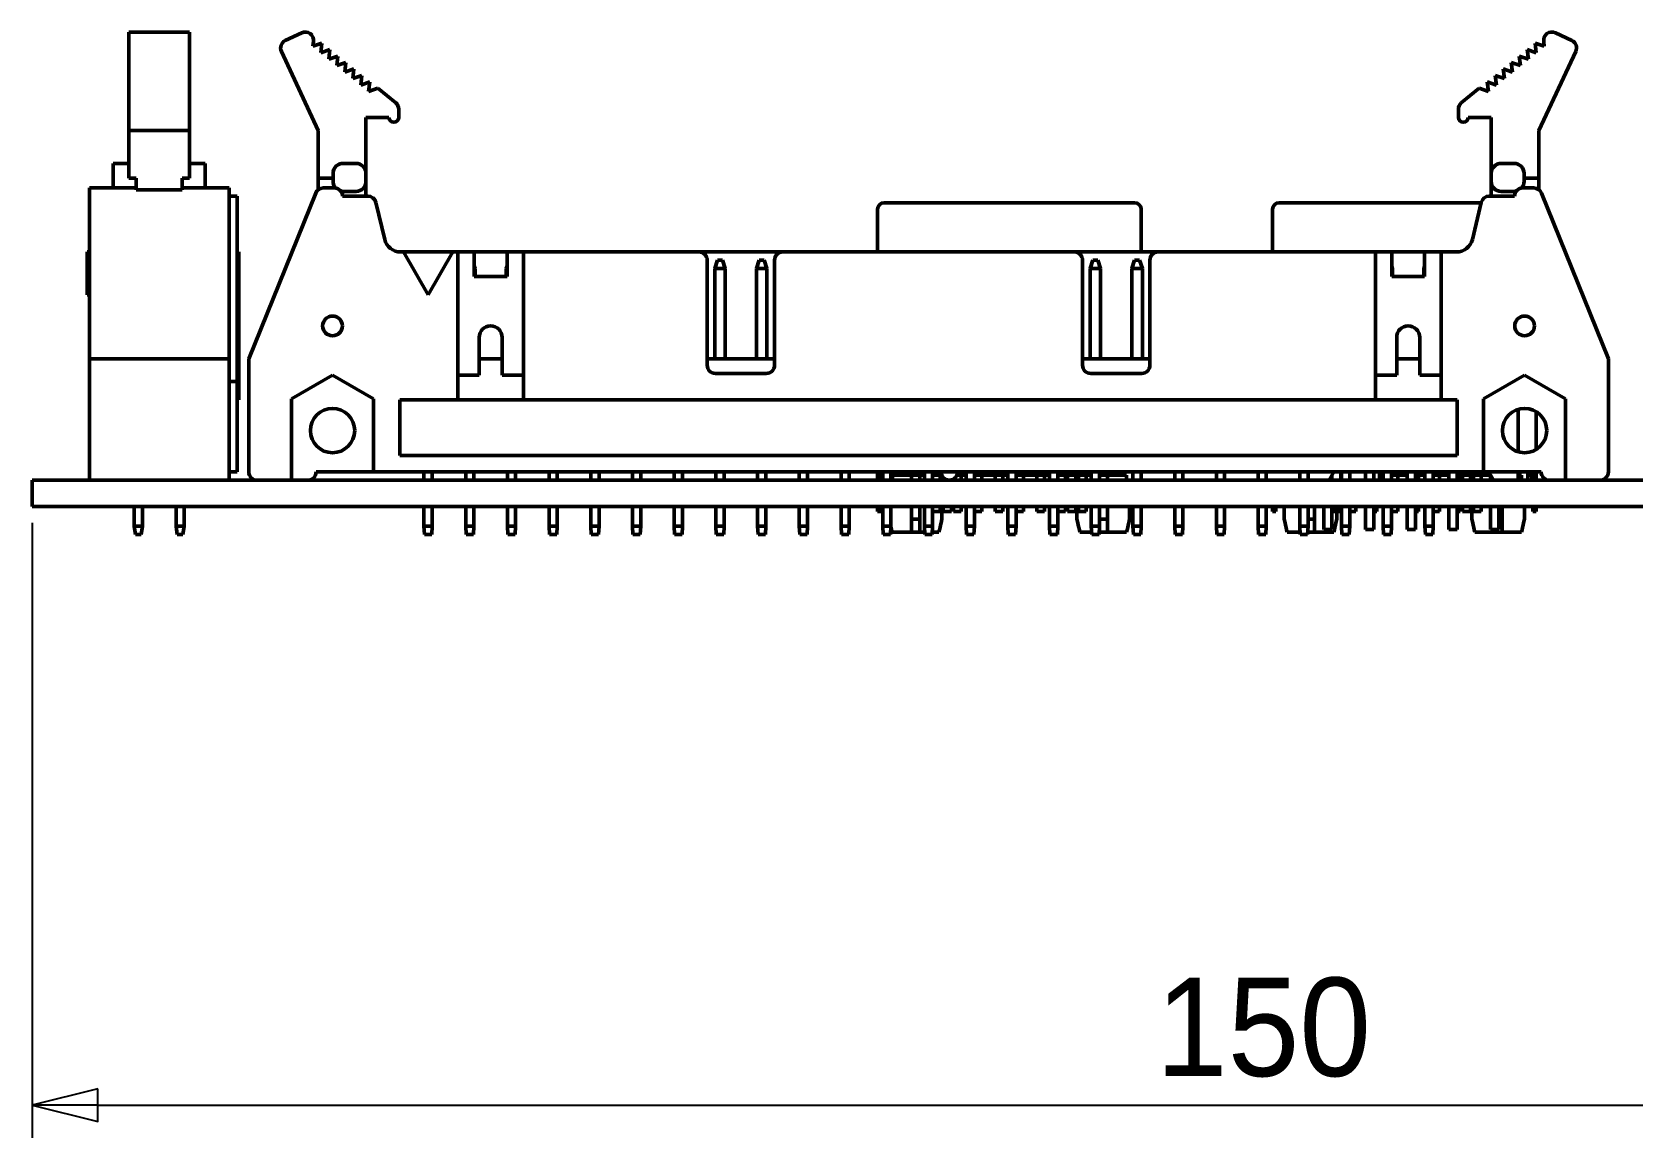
# Model space of a CAD drawing. Header units: millimetres. Extents: x 845 to 2568, y -211 to 570.
# Drawn here: x 1327.4 to 1424.9, y 131.1 to 198.4 of the extents above; entities that cross this region are included whole.
import ezdxf

# ---------------------------------------------------------------- set-up
doc = ezdxf.new("R2010")
doc.units = ezdxf.units.MM
doc.header["$LTSCALE"] = 2
doc.layers.get('0').update_dxf_attribs({"lineweight": 25})
doc.layers.add('외형선(ISO)', color=7, linetype='Continuous', lineweight=50)
doc.layers.add('치수(ISO)', color=7, linetype='Continuous', lineweight=25)
doc.styles.add('레이블 문자 (JIS)', font='')
doc.styles.get('레이블 문자 (JIS)').set_extended_font_data('Gulim')
doc.dimstyles.new('복사 대상기본값 (JIS)', dxfattribs={"dimscale": 2, "dimtxt": 3, "dimasz": 2, "dimexe": 1, "dimexo": 0.5, "dimgap": 0.8, "dimtad": 1, "dimdsep": 46, "dimtxsty": '레이블 문자 (JIS)', "dimblk": 'Filled-1', "dimcen": 0.09, "dimdle": 10, "dimclrd": 256, "dimclre": 256, "dimclrt": 256, "dimazin": 2, "dimtfac": 0.666667, "dimtmove": 0, "dimatfit": 3, "dimldrblk": 'OPEN', "dimfxl": 1, "dimtolj": 1, "dimtzin": 0, "dimlwd": -1, "dimlwe": -1, "dimarcsym": 0})

# ---------------------------------------------------------------- blocks, each defined once
blk = doc.blocks.new('Filled-1')
at = {"color": 0}
for p, q in [((0, 0), (-1, 0.25)), ((-1, 0.25), (-1, -0.25)), ((-1, 0), (0, 0)), ((-1, -0.25), (0, 0))]:
    blk.add_line(p, q, dxfattribs=at)
at = {"color": 0, "flags": 128}
blk.add_lwpolyline([(-1, -0.25), (0, 0), (-1, 0.25), (-1, -0.25)], dxfattribs=at)
at = {"color": 0}
blk.add_solid([(-1, -0.25), (0, 0), (-1, 0.25), (-1, -0.25)], dxfattribs=at)
blk = doc.blocks.new('*D21')
at = {"layer": 'Defpoints', "color": 0}
for p in [(1327.354, 169.544), (1477.354, 169.544), (1477.354, 133.075)]:
    blk.add_point(p, dxfattribs=at)
at = {"layer": '치수(ISO)'}
for p, q in [((1327.354, 168.544), (1327.354, 131.075)), ((1477.354, 168.544), (1477.354, 131.075)), ((1331.354, 133.075), (1473.354, 133.075))]:
    blk.add_line(p, q, dxfattribs=at)
at = {"layer": '치수(ISO)', "linetype": 'ByBlock', "xscale": 4, "yscale": 4, "zscale": 4}
for p, rotation in [((1327.354, 133.075), 180), ((1477.354, 133.075), 360)]:
    blk.add_blockref('Filled-1', p, dxfattribs=dict(at, rotation=rotation))
at = {"layer": '치수(ISO)', "insert": (1402.354, 140.843), "char_height": 6, "attachment_point": 2, "style": '레이블 문자 (JIS)'}
blk.add_mtext('\\A1;150', dxfattribs=at)
blk = doc.blocks.new('_Open')
at = {"color": 0, "linetype": 'ByBlock', "lineweight": -2}
for p, q in [((-1, 0.167), (0, 0)), ((-1, -0.167), (0, 0)), ((0, 0), (-1, 0))]:
    blk.add_line(p, q, dxfattribs=at)

msp = doc.modelspace()

# ---------------------------------------------------------------- linework, layer by layer
at = {"layer": '외형선(ISO)'}
for p, q in [((1333.254, 198.4444), (1333.254, 198.3961)), ((1336.954, 198.4444), (1333.254, 198.4444)), ((1333.254, 197.929), (1333.254, 198.3961)), ((1333.254, 197.929), (1333.254, 197.2591)), ((1336.954, 198.4444), (1336.954, 198.3961)), ((1336.954, 198.3961), (1336.954, 197.929)), ((1336.954, 197.929), (1336.954, 197.2591)), ((1342.7794, 197.929), (1343.7811, 198.3961)), ((1421.1287, 197.929), (1420.1269, 198.3961)), ((1333.254, 197.2591), (1333.254, 192.4444)), ((1336.954, 192.4444), (1336.954, 197.2591)), ((1342.5441, 197.2591), (1344.7891, 192.4444)), ((1344.491, 197.8755), (1344.4542, 197.5737)), ((1344.4542, 197.5737), (1345.0116, 197.7658)), ((1345.0116, 197.7658), (1344.9402, 197.1807)), ((1344.9402, 197.1807), (1345.4976, 197.3729)), ((1345.4976, 197.3729), (1345.4262, 196.7877)), ((1345.4262, 196.7877), (1345.9836, 196.9799)), ((1345.9836, 196.9799), (1345.9121, 196.3946)), ((1418.4818, 196.7877), (1417.9244, 196.9799)), ((1417.9244, 196.9799), (1417.9959, 196.3946)), ((1418.9678, 197.1807), (1418.4104, 197.3729)), ((1418.4104, 197.3729), (1418.4818, 196.7877)), ((1419.4538, 197.5737), (1418.8964, 197.7658)), ((1418.8964, 197.7658), (1418.9678, 197.1807)), ((1421.3639, 197.2591), (1419.1189, 192.4444)), ((1419.417, 197.8755), (1419.4538, 197.5737)), ((1345.9121, 196.3946), (1346.4695, 196.5869)), ((1346.4695, 196.5869), (1346.3981, 196.0016)), ((1346.3981, 196.0016), (1346.9555, 196.1939)), ((1346.9555, 196.1939), (1346.8841, 195.6086)), ((1417.5099, 196.0016), (1416.9525, 196.1939)), ((1416.9525, 196.1939), (1417.0239, 195.6086)), ((1417.9959, 196.3946), (1417.4385, 196.5869)), ((1417.4385, 196.5869), (1417.5099, 196.0016)), ((1346.8841, 195.6086), (1347.4415, 195.8008)), ((1347.4415, 195.8008), (1347.37, 195.2156)), ((1347.37, 195.2156), (1347.9274, 195.4079)), ((1347.9274, 195.4079), (1347.856, 194.8226)), ((1347.856, 194.8226), (1348.4134, 195.0148)), ((1348.4134, 195.0148), (1349.5077, 194.1298)), ((1415.4946, 195.0148), (1414.4003, 194.1298)), ((1416.052, 194.8226), (1415.4946, 195.0148)), ((1415.9806, 195.4079), (1416.052, 194.8226)), ((1416.538, 195.2156), (1415.9806, 195.4079)), ((1416.4665, 195.8008), (1416.538, 195.2156)), ((1417.0239, 195.6086), (1416.4665, 195.8008)), ((1349.0891, 193.2444), (1347.6891, 193.2444)), ((1347.6891, 193.2444), (1347.6891, 189.8381)), ((1349.6891, 193.7444), (1349.6891, 193.2444)), ((1414.2189, 193.7444), (1414.2189, 193.2444)), ((1414.8189, 193.2444), (1416.2189, 193.2444)), ((1416.2189, 193.2444), (1416.2189, 189.8381)), ((1333.254, 189.538), (1333.254, 192.4444)), ((1336.954, 192.4444), (1333.254, 192.4444)), ((1336.954, 189.538), (1336.954, 192.4444)), ((1344.7891, 189.538), (1344.7891, 192.4444)), ((1419.1189, 189.538), (1419.1189, 192.4444)), ((1332.304, 190.4381), (1332.304, 190.438)), ((1333.254, 190.4381), (1332.304, 190.4381)), ((1332.304, 190.438), (1332.304, 189.8382)), ((1333.254, 190.438), (1332.304, 190.438)), ((1333.254, 190.438), (1332.304, 190.438)), ((1337.904, 190.4381), (1336.954, 190.4381)), ((1337.904, 190.438), (1336.954, 190.438)), ((1337.904, 190.438), (1336.954, 190.438)), ((1337.904, 190.438), (1337.904, 190.4381)), ((1337.904, 190.438), (1337.904, 189.8382)), ((1347.0891, 190.4381), (1346.2891, 190.438)), ((1416.8189, 190.4381), (1417.6189, 190.438)), ((1332.304, 189.8382), (1332.304, 189.3381)), ((1332.304, 189.3381), (1332.304, 188.9444)), ((1333.254, 189.538), (1333.704, 189.538)), ((1333.704, 189.538), (1333.704, 188.8335)), ((1336.954, 189.538), (1336.504, 189.538)), ((1336.504, 189.538), (1336.504, 188.8335)), ((1337.904, 189.3381), (1337.904, 189.8382)), ((1337.904, 189.3381), (1337.904, 188.9444)), ((1344.7891, 189.538), (1344.7891, 188.8414)), ((1345.6891, 189.538), (1344.7891, 189.538)), ((1345.6891, 189.8382), (1345.6891, 189.3381)), ((1347.6891, 189.8381), (1347.6891, 189.3381)), ((1347.6891, 188.4444), (1347.6891, 189.3381)), ((1416.2189, 189.8381), (1416.2189, 189.3381)), ((1416.2189, 188.4444), (1416.2189, 189.3381)), ((1418.2189, 189.8382), (1418.2189, 189.3381)), ((1418.2189, 189.538), (1419.1189, 189.538)), ((1419.1189, 189.538), (1419.1189, 188.8414)), ((1330.854, 188.6318), (1330.854, 188.9444)), ((1330.854, 188.9444), (1333.704, 188.9444)), ((1330.854, 188.6318), (1330.854, 178.5444)), ((1333.704, 188.8335), (1336.504, 188.8335)), ((1336.504, 188.9444), (1339.354, 188.9444)), ((1339.354, 188.6318), (1339.354, 188.9444)), ((1339.354, 178.5444), (1339.354, 188.6318)), ((1339.854, 188.4444), (1339.354, 188.4444)), ((1339.854, 177.1644), (1339.854, 188.4444)), ((1344.6297, 188.6318), (1340.554, 178.5444)), ((1345.764, 188.9444), (1345.0931, 188.9444)), ((1347.804, 188.4444), (1346.264, 188.4444)), ((1347.0891, 188.7381), (1346.2891, 188.7381)), ((1417.644, 188.4444), (1416.104, 188.4444)), ((1416.8189, 188.7381), (1417.6189, 188.7381)), ((1418.144, 188.9444), (1418.815, 188.9444)), ((1419.2784, 188.6318), (1423.354, 178.5444)), ((1348.2902, 188.0614), (1348.8318, 185.8105)), ((1378.854, 187.6444), (1378.854, 185.0444)), ((1379.254, 188.0444), (1394.504, 188.0444)), ((1394.904, 187.6444), (1394.904, 185.0444)), ((1402.904, 187.6444), (1402.904, 185.0444)), ((1403.304, 188.0444), (1415.6138, 188.0444)), ((1415.6179, 188.0614), (1415.0763, 185.8105)), ((1330.704, 185.0444), (1330.704, 182.4444)), ((1330.704, 185.0444), (1330.854, 185.0444)), ((1339.854, 185.0444), (1339.954, 185.0444)), ((1339.954, 185.0444), (1339.954, 176.0444)), ((1349.804, 185.0444), (1349.974, 185.0444)), ((1349.974, 185.0444), (1352.974, 185.0444)), ((1349.974, 185.0444), (1351.474, 182.4444)), ((1352.974, 185.0444), (1351.474, 182.4444)), ((1352.974, 185.0444), (1353.284, 185.0444)), ((1354.284, 185.0444), (1353.284, 185.0444)), ((1353.284, 176.0444), (1353.284, 185.0444)), ((1354.284, 185.0444), (1354.284, 183.5444)), ((1354.284, 185.0444), (1356.284, 185.0444)), ((1357.284, 185.0444), (1356.284, 185.0444)), ((1356.284, 183.5444), (1356.284, 185.0444)), ((1357.284, 185.0444), (1357.284, 176.0444)), ((1357.284, 185.0444), (1367.974, 185.0444)), ((1367.974, 185.0444), (1373.074, 185.0444)), ((1368.474, 184.5444), (1368.474, 178.1444)), ((1369.104, 184.5444), (1368.934, 184.0444)), ((1369.404, 184.5444), (1369.104, 184.5444)), ((1369.404, 184.5444), (1369.574, 184.0444)), ((1371.644, 184.5444), (1371.474, 184.0444)), ((1371.944, 184.5444), (1371.644, 184.5444)), ((1371.944, 184.5444), (1372.114, 184.0444)), ((1372.574, 178.1444), (1372.574, 184.5444)), ((1373.074, 185.0444), (1390.834, 185.0444)), ((1390.834, 185.0444), (1395.934, 185.0444)), ((1391.334, 178.1444), (1391.334, 184.5444)), ((1391.964, 184.5444), (1391.794, 184.0444)), ((1392.264, 184.5444), (1391.964, 184.5444)), ((1392.264, 184.5444), (1392.434, 184.0444)), ((1394.504, 184.5444), (1394.334, 184.0444)), ((1394.804, 184.5444), (1394.504, 184.5444)), ((1394.804, 184.5444), (1394.974, 184.0444)), ((1395.434, 184.5444), (1395.434, 178.1444)), ((1395.934, 185.0444), (1409.164, 185.0444)), ((1409.164, 185.0444), (1409.164, 176.0444)), ((1409.164, 185.0444), (1410.164, 185.0444)), ((1410.164, 183.5444), (1410.164, 185.0444)), ((1410.164, 185.0444), (1412.164, 185.0444)), ((1412.164, 185.0444), (1412.164, 183.5444)), ((1412.164, 185.0444), (1413.164, 185.0444)), ((1413.164, 176.0444), (1413.164, 185.0444)), ((1413.164, 185.0444), (1414.104, 185.0444)), ((1354.284, 184.1915), (1354.334, 184.0444)), ((1354.334, 184.0444), (1354.284, 184.0444)), ((1354.284, 183.5444), (1356.284, 183.5444)), ((1354.334, 184.0444), (1354.334, 183.5444)), ((1356.284, 184.1915), (1356.234, 184.0444)), ((1356.284, 184.0444), (1356.234, 184.0444)), ((1356.234, 183.5444), (1356.234, 184.0444)), ((1369.574, 184.0444), (1368.934, 184.0444)), ((1368.934, 178.5444), (1368.934, 184.0444)), ((1369.574, 184.0444), (1369.574, 178.5444)), ((1372.114, 184.0444), (1371.474, 184.0444)), ((1371.474, 178.5444), (1371.474, 184.0444)), ((1372.114, 184.0444), (1372.114, 178.5444)), ((1392.434, 184.0444), (1391.794, 184.0444)), ((1391.794, 178.5444), (1391.794, 184.0444)), ((1392.434, 184.0444), (1392.434, 178.5444)), ((1394.974, 184.0444), (1394.334, 184.0444)), ((1394.334, 178.5444), (1394.334, 184.0444)), ((1394.974, 184.0444), (1394.974, 178.5444)), ((1410.164, 184.1915), (1410.214, 184.0444)), ((1410.214, 184.0444), (1410.164, 184.0444)), ((1412.164, 183.5444), (1410.164, 183.5444)), ((1410.214, 184.0444), (1410.214, 183.5444)), ((1412.164, 184.1915), (1412.114, 184.0444)), ((1412.164, 184.0444), (1412.114, 184.0444)), ((1412.114, 183.5444), (1412.114, 184.0444)), ((1330.704, 182.4444), (1330.854, 182.4444)), ((1354.584, 179.8444), (1354.584, 177.5444)), ((1355.984, 177.5444), (1355.984, 179.8444)), ((1410.464, 177.5444), (1410.464, 179.8444)), ((1411.864, 179.8444), (1411.864, 177.5444)), ((1330.854, 178.5444), (1330.854, 171.6444)), ((1330.854, 178.5444), (1339.354, 178.5444)), ((1339.354, 171.6444), (1339.354, 178.5444)), ((1340.554, 178.5444), (1340.554, 171.6444)), ((1355.984, 178.5444), (1354.584, 178.5444)), ((1368.474, 178.5444), (1372.574, 178.5444)), ((1391.334, 178.5444), (1395.434, 178.5444)), ((1411.864, 178.5444), (1410.464, 178.5444)), ((1423.354, 178.5444), (1423.354, 171.6444)), ((1343.154, 176.101), (1345.654, 177.5444)), ((1345.654, 177.5444), (1348.154, 176.101)), ((1354.584, 177.5444), (1353.284, 177.5444)), ((1357.284, 177.5444), (1355.984, 177.5444)), ((1368.974, 177.6444), (1372.074, 177.6444)), ((1394.934, 177.6444), (1391.834, 177.6444)), ((1409.164, 177.5444), (1410.464, 177.5444)), ((1411.864, 177.5444), (1413.164, 177.5444)), ((1418.254, 177.5444), (1415.754, 176.101)), ((1420.754, 176.101), (1418.254, 177.5444)), ((1339.354, 177.1644), (1339.854, 177.1644)), ((1339.854, 177.1644), (1339.854, 171.6444)), ((1339.854, 176.0444), (1339.954, 176.0444)), ((1343.154, 171.1444), (1343.154, 176.101)), ((1348.154, 176.101), (1348.154, 171.6444)), ((1349.754, 172.6444), (1349.754, 176.0444)), ((1353.284, 176.0444), (1349.754, 176.0444)), ((1357.284, 176.0444), (1353.284, 176.0444)), ((1357.284, 176.0444), (1409.164, 176.0444)), ((1413.164, 176.0444), (1409.164, 176.0444)), ((1413.164, 176.0444), (1414.154, 176.0444)), ((1414.154, 172.6444), (1414.154, 176.0444)), ((1415.754, 176.101), (1415.754, 171.6444)), ((1420.754, 171.1444), (1420.754, 176.101)), ((1417.854, 172.8751), (1417.854, 175.4538)), ((1418.954, 175.3188), (1418.954, 173.0101)), ((1418.954, 175.1475), (1418.954, 175.1429)), ((1418.954, 174.1406), (1418.954, 174.1434)), ((1414.154, 172.6444), (1349.754, 172.6444)), ((1330.854, 171.1444), (1330.854, 171.6444)), ((1339.354, 171.1444), (1339.354, 171.6444)), ((1339.854, 171.6444), (1339.354, 171.6444)), ((1344.654, 171.6444), (1348.154, 171.6444)), ((1415.754, 171.6444), (1348.154, 171.6444)), ((1351.224, 171.6444), (1351.224, 171.1444)), ((1351.724, 171.6444), (1351.724, 171.1444)), ((1353.764, 171.6444), (1353.764, 171.1444)), ((1354.264, 171.6444), (1354.264, 171.1444)), ((1356.304, 171.6444), (1356.304, 171.1444)), ((1356.804, 171.6444), (1356.804, 171.1444)), ((1358.844, 171.6444), (1358.844, 171.1444)), ((1359.344, 171.6444), (1359.344, 171.1444)), ((1361.384, 171.6444), (1361.384, 171.1444)), ((1361.884, 171.6444), (1361.884, 171.1444)), ((1363.924, 171.6444), (1363.924, 171.1444)), ((1364.424, 171.6444), (1364.424, 171.1444)), ((1366.464, 171.6444), (1366.464, 171.1444)), ((1366.964, 171.6444), (1366.964, 171.1444)), ((1369.004, 171.6444), (1369.004, 171.1444)), ((1369.504, 171.6444), (1369.504, 171.1444)), ((1371.544, 171.6444), (1371.544, 171.1444)), ((1372.044, 171.6444), (1372.044, 171.1444)), ((1374.084, 171.6444), (1374.084, 171.1444)), ((1374.584, 171.6444), (1374.584, 171.1444)), ((1376.624, 171.6444), (1376.624, 171.1444)), ((1377.124, 171.6444), (1377.124, 171.1444)), ((1378.854, 171.1444), (1378.854, 171.6444)), ((1379.054, 171.6444), (1379.054, 171.1444)), ((1379.104, 171.6444), (1379.104, 171.4444)), ((1379.164, 171.6444), (1379.164, 171.1444)), ((1379.664, 171.6444), (1379.664, 171.1444)), ((1381.704, 171.6444), (1381.704, 171.1444)), ((1382.204, 171.6444), (1382.204, 171.1444)), ((1384.244, 171.6444), (1384.244, 171.1444)), ((1384.744, 171.6444), (1384.744, 171.1444)), ((1386.784, 171.6444), (1386.784, 171.1444)), ((1387.284, 171.6444), (1387.284, 171.1444)), ((1389.324, 171.6444), (1389.324, 171.1444)), ((1389.824, 171.6444), (1389.824, 171.1444)), ((1391.864, 171.6444), (1391.864, 171.1444)), ((1392.364, 171.6444), (1392.364, 171.1444)), ((1394.404, 171.6444), (1394.404, 171.1444)), ((1394.904, 171.6444), (1394.904, 171.1444)), ((1396.944, 171.6444), (1396.944, 171.1444)), ((1397.444, 171.6444), (1397.444, 171.1444)), ((1399.484, 171.6444), (1399.484, 171.1444)), ((1399.984, 171.6444), (1399.984, 171.1444)), ((1402.024, 171.6444), (1402.024, 171.1444)), ((1402.524, 171.6444), (1402.524, 171.1444)), ((1404.564, 171.6444), (1404.564, 171.1444)), ((1405.064, 171.6444), (1405.064, 171.1444)), ((1406.354, 171.1444), (1406.6427, 171.6444)), ((1407.0558, 171.1444), (1407.0558, 171.6444)), ((1407.104, 171.6444), (1407.104, 171.1444)), ((1407.604, 171.6444), (1407.604, 171.1444)), ((1408.564, 171.1444), (1408.564, 171.6444)), ((1409.064, 171.6444), (1409.064, 171.1444)), ((1409.4091, 171.1444), (1409.4091, 171.6444)), ((1409.6134, 171.1444), (1409.6134, 171.6444)), ((1409.644, 171.6444), (1409.644, 171.1444)), ((1410.144, 171.6444), (1410.144, 171.1444)), ((1411.104, 171.1444), (1411.104, 171.6444)), ((1411.604, 171.6444), (1411.604, 171.1444)), ((1412.184, 171.6444), (1412.184, 171.1444)), ((1412.684, 171.6444), (1412.684, 171.1444)), ((1413.644, 171.1444), (1413.644, 171.6444)), ((1414.144, 171.6444), (1414.144, 171.1444)), ((1419.254, 171.6444), (1415.754, 171.6444)), ((1416.0654, 171.6444), (1416.354, 171.1444)), ((1417.854, 171.1444), (1417.854, 171.6444)), ((1418.454, 171.6444), (1418.454, 171.1444)), ((1418.704, 171.6444), (1418.704, 171.4444)), ((1418.754, 171.1444), (1418.754, 171.6444)), ((1418.954, 171.6444), (1418.954, 171.1444)), ((1327.354, 171.1444), (1477.354, 171.1444)), ((1327.354, 169.5444), (1327.354, 171.1444)), ((1379.104, 171.4444), (1379.104, 171.1444)), ((1379.104, 171.4444), (1379.164, 171.4444)), ((1379.749, 171.4444), (1381.704, 171.4444)), ((1379.749, 171.4444), (1379.749, 171.1444)), ((1380.914, 171.4444), (1380.914, 171.1444)), ((1381.414, 171.4444), (1381.414, 171.1444)), ((1382.204, 171.4444), (1382.7657, 171.4444)), ((1382.664, 171.4444), (1382.664, 171.1444)), ((1382.764, 171.4444), (1382.764, 171.1444)), ((1382.844, 171.3194), (1382.844, 171.1444)), ((1383.344, 171.159), (1383.344, 171.1444)), ((1383.474, 171.2113), (1383.474, 171.1444)), ((1383.6823, 171.4444), (1384.244, 171.4444)), ((1383.934, 171.4444), (1383.934, 171.1444)), ((1384.744, 171.4444), (1386.784, 171.4444)), ((1385.204, 171.4444), (1385.204, 171.1444)), ((1386.014, 171.4444), (1386.014, 171.1444)), ((1386.474, 171.4444), (1386.474, 171.1444)), ((1387.284, 171.4444), (1389.324, 171.4444)), ((1387.744, 171.4444), (1387.744, 171.1444)), ((1388.554, 171.4444), (1388.554, 171.1444)), ((1389.014, 171.4444), (1389.014, 171.1444)), ((1389.824, 171.4444), (1391.864, 171.4444)), ((1390.284, 171.4444), (1390.284, 171.1444)), ((1390.414, 171.4444), (1390.414, 171.1444)), ((1390.914, 171.4444), (1390.914, 171.1444)), ((1390.994, 171.4444), (1390.994, 171.1444)), ((1391.094, 171.4444), (1391.094, 171.1444)), ((1391.554, 171.4444), (1391.554, 171.1444)), ((1392.364, 171.4444), (1394.009, 171.4444)), ((1392.844, 171.4444), (1392.844, 171.1444)), ((1394.009, 171.4444), (1394.009, 171.1444)), ((1406.524, 171.4389), (1406.524, 171.1444)), ((1410.144, 171.4444), (1411.104, 171.4444)), ((1410.524, 171.4444), (1410.524, 171.1444)), ((1411.604, 171.4444), (1412.184, 171.4444)), ((1411.794, 171.4444), (1411.794, 171.1444)), ((1412.684, 171.4444), (1413.644, 171.4444)), ((1413.064, 171.4444), (1413.064, 171.1444)), ((1414.144, 171.4444), (1416.1808, 171.4444)), ((1414.334, 171.4444), (1414.334, 171.1444)), ((1414.464, 171.4444), (1414.464, 171.1444)), ((1414.964, 171.4444), (1414.964, 171.1444)), ((1415.044, 171.4444), (1415.044, 171.1444)), ((1415.144, 171.4444), (1415.144, 171.1444)), ((1415.604, 171.4444), (1415.604, 171.1444)), ((1416.184, 171.1444), (1416.184, 171.4389)), ((1417.854, 171.4444), (1418.059, 171.4444)), ((1418.059, 171.4444), (1418.059, 171.1444)), ((1418.704, 171.4444), (1418.454, 171.4444)), ((1418.704, 171.4444), (1418.704, 171.1444)), ((1327.354, 169.5444), (1477.354, 169.5444)), ((1333.5836, 169.5444), (1333.5836, 168.3444)), ((1334.0836, 169.5444), (1334.0836, 168.3444)), ((1336.1236, 169.5444), (1336.1236, 168.3444)), ((1336.6236, 169.5444), (1336.6236, 168.3444)), ((1351.224, 169.5444), (1351.224, 168.3444)), ((1351.724, 169.5444), (1351.724, 168.3444)), ((1353.764, 169.5444), (1353.764, 168.3444)), ((1354.264, 169.5444), (1354.264, 168.3444)), ((1356.304, 169.5444), (1356.304, 168.3444)), ((1356.804, 169.5444), (1356.804, 168.3444)), ((1358.844, 169.5444), (1358.844, 168.3444)), ((1359.344, 169.5444), (1359.344, 168.3444)), ((1361.384, 169.5444), (1361.384, 168.3444)), ((1361.884, 169.5444), (1361.884, 168.3444)), ((1363.924, 169.5444), (1363.924, 168.3444)), ((1364.424, 169.5444), (1364.424, 168.3444)), ((1366.464, 169.5444), (1366.464, 168.3444)), ((1366.964, 169.5444), (1366.964, 168.3444)), ((1369.004, 169.5444), (1369.004, 168.3444)), ((1369.504, 169.5444), (1369.504, 168.3444)), ((1371.544, 169.5444), (1371.544, 168.3444)), ((1372.044, 169.5444), (1372.044, 168.3444)), ((1374.084, 169.5444), (1374.084, 168.3444)), ((1374.584, 169.5444), (1374.584, 168.3444)), ((1376.624, 169.5444), (1376.624, 168.3444)), ((1377.124, 169.5444), (1377.124, 168.3444)), ((1378.854, 169.5444), (1378.854, 169.2444)), ((1378.854, 169.2444), (1379.054, 169.2444)), ((1379.054, 169.5444), (1379.054, 169.2444)), ((1379.164, 169.5444), (1379.164, 168.3444)), ((1379.664, 169.5444), (1379.664, 168.3444)), ((1380.914, 169.5444), (1380.914, 168.7744)), ((1381.414, 168.7744), (1380.914, 168.7744)), ((1380.914, 168.5459), (1380.914, 168.7744)), ((1381.414, 169.5444), (1381.414, 168.7744)), ((1381.414, 168.7744), (1381.414, 168.5459)), ((1381.704, 169.5444), (1381.704, 168.3444)), ((1382.204, 169.5444), (1382.204, 168.3444)), ((1382.664, 169.2444), (1382.204, 169.2444)), ((1382.664, 169.5444), (1382.664, 169.2444)), ((1382.714, 168.5459), (1382.764, 168.7744)), ((1382.764, 169.5444), (1382.764, 168.7744)), ((1382.844, 169.5444), (1382.844, 169.2444)), ((1383.344, 169.2444), (1382.844, 169.2444)), ((1383.344, 169.5444), (1383.344, 169.2444)), ((1383.474, 169.5444), (1383.474, 169.2444)), ((1383.934, 169.2444), (1383.474, 169.2444)), ((1383.934, 169.5444), (1383.934, 169.2444)), ((1384.244, 169.5444), (1384.244, 168.3444)), ((1384.744, 169.5444), (1384.744, 168.3444)), ((1385.204, 169.2444), (1384.744, 169.2444)), ((1385.204, 169.5444), (1385.204, 169.2444)), ((1386.014, 169.5444), (1386.014, 169.2444)), ((1386.474, 169.2444), (1386.014, 169.2444)), ((1386.474, 169.5444), (1386.474, 169.2444)), ((1386.784, 169.5444), (1386.784, 168.3444)), ((1387.284, 169.5444), (1387.284, 168.3444)), ((1387.744, 169.2444), (1387.284, 169.2444)), ((1387.744, 169.5444), (1387.744, 169.2444)), ((1388.554, 169.5444), (1388.554, 169.2444)), ((1389.014, 169.2444), (1388.554, 169.2444)), ((1389.014, 169.5444), (1389.014, 169.2444)), ((1389.324, 169.5444), (1389.324, 168.3444)), ((1389.824, 169.5444), (1389.824, 168.3444)), ((1390.284, 169.2444), (1389.824, 169.2444)), ((1390.284, 169.5444), (1390.284, 169.2444)), ((1390.414, 169.5444), (1390.414, 169.2444)), ((1390.914, 169.2444), (1390.414, 169.2444)), ((1390.914, 169.5444), (1390.914, 169.2444)), ((1390.994, 169.5444), (1390.994, 168.7744)), ((1390.994, 168.7744), (1391.044, 168.5459)), ((1391.094, 169.5444), (1391.094, 169.2444)), ((1391.554, 169.2444), (1391.094, 169.2444)), ((1391.554, 169.5444), (1391.554, 169.2444)), ((1391.864, 169.5444), (1391.864, 168.3444)), ((1392.364, 169.5444), (1392.364, 168.3444)), ((1392.844, 168.7744), (1392.364, 168.7744)), ((1392.844, 169.5444), (1392.844, 168.7744)), ((1392.844, 168.7744), (1392.844, 168.5459)), ((1394.144, 168.5459), (1394.194, 168.7744)), ((1394.194, 169.5444), (1394.194, 168.7744)), ((1394.404, 169.5444), (1394.404, 168.3444)), ((1394.904, 169.5444), (1394.904, 168.3444)), ((1396.944, 169.5444), (1396.944, 168.3444)), ((1397.444, 169.5444), (1397.444, 168.3444)), ((1399.484, 169.5444), (1399.484, 168.3444)), ((1399.984, 169.5444), (1399.984, 168.3444)), ((1402.024, 169.5444), (1402.024, 168.3444)), ((1402.524, 169.5444), (1402.524, 168.3444)), ((1402.904, 169.5444), (1402.904, 169.2444)), ((1402.904, 169.2444), (1403.104, 169.2444)), ((1403.104, 169.5444), (1403.104, 169.2444)), ((1403.614, 169.5444), (1403.614, 168.7744)), ((1403.614, 168.7744), (1403.664, 168.5459)), ((1404.564, 169.5444), (1404.564, 168.3444)), ((1405.064, 169.5444), (1405.064, 168.3444)), ((1405.464, 168.7744), (1405.064, 168.7744)), ((1405.464, 169.5444), (1405.464, 168.7744)), ((1405.464, 168.7744), (1405.464, 168.5459)), ((1406.024, 168.1444), (1406.024, 169.5444)), ((1406.524, 169.5444), (1406.524, 168.1444)), ((1406.714, 169.2444), (1406.524, 169.2444)), ((1406.714, 169.5444), (1406.714, 169.2444)), ((1406.764, 168.5459), (1406.814, 168.7744)), ((1406.814, 169.5444), (1406.814, 168.7744)), ((1406.894, 169.5444), (1406.894, 169.2444)), ((1407.104, 169.2444), (1406.894, 169.2444)), ((1407.104, 169.5444), (1407.104, 168.3444)), ((1407.604, 169.5444), (1407.604, 168.3444)), ((1407.984, 169.2444), (1407.604, 169.2444)), ((1407.984, 169.5444), (1407.984, 169.2444)), ((1408.564, 168.1444), (1408.564, 169.5444)), ((1409.064, 169.5444), (1409.064, 168.1444)), ((1409.254, 169.2444), (1409.064, 169.2444)), ((1409.254, 169.5444), (1409.254, 169.2444)), ((1409.644, 169.5444), (1409.644, 168.3444)), ((1410.144, 169.5444), (1410.144, 168.3444)), ((1410.524, 169.2444), (1410.144, 169.2444)), ((1410.524, 169.5444), (1410.524, 169.2444)), ((1411.104, 168.1444), (1411.104, 169.5444)), ((1411.604, 169.5444), (1411.604, 168.1444)), ((1411.794, 169.2444), (1411.604, 169.2444)), ((1411.794, 169.5444), (1411.794, 169.2444)), ((1412.184, 169.5444), (1412.184, 168.3444)), ((1412.684, 169.5444), (1412.684, 168.3444)), ((1413.064, 169.2444), (1412.684, 169.2444)), ((1413.064, 169.5444), (1413.064, 169.2444)), ((1413.644, 168.1444), (1413.644, 169.5444)), ((1414.144, 169.5444), (1414.144, 168.1444)), ((1414.334, 169.2444), (1414.144, 169.2444)), ((1414.334, 169.5444), (1414.334, 169.2444)), ((1414.464, 169.5444), (1414.464, 169.2444)), ((1414.964, 169.2444), (1414.464, 169.2444)), ((1414.964, 169.5444), (1414.964, 169.2444)), ((1415.044, 169.5444), (1415.044, 168.7744)), ((1415.044, 168.7744), (1415.094, 168.5459)), ((1415.144, 169.5444), (1415.144, 169.2444)), ((1415.604, 169.2444), (1415.144, 169.2444)), ((1415.604, 169.5444), (1415.604, 169.2444)), ((1416.184, 168.1444), (1416.184, 169.5444)), ((1416.684, 169.5444), (1416.684, 168.1444)), ((1416.894, 168.7744), (1416.684, 168.7744)), ((1416.894, 169.5444), (1416.894, 168.7744)), ((1416.894, 168.7744), (1416.894, 168.5459)), ((1418.194, 168.5459), (1418.244, 168.7744)), ((1418.244, 169.5444), (1418.244, 168.7744)), ((1418.754, 169.5444), (1418.754, 169.2444)), ((1418.954, 169.2444), (1418.754, 169.2444)), ((1418.954, 169.5444), (1418.954, 169.2444)), ((1334.0836, 168.3444), (1333.5836, 168.3444)), ((1333.6586, 167.8444), (1333.5836, 168.3444)), ((1333.6586, 167.8444), (1334.0086, 167.8444)), ((1334.0836, 168.3444), (1334.0086, 167.8444)), ((1336.6236, 168.3444), (1336.1236, 168.3444)), ((1336.1986, 167.8444), (1336.1236, 168.3444)), ((1336.1986, 167.8444), (1336.5486, 167.8444)), ((1336.6236, 168.3444), (1336.5486, 167.8444)), ((1351.224, 168.3444), (1351.249, 167.8444)), ((1351.724, 168.3444), (1351.224, 168.3444)), ((1351.249, 167.8444), (1351.699, 167.8444)), ((1351.699, 167.8444), (1351.724, 168.3444)), ((1353.764, 168.3444), (1353.789, 167.8444)), ((1354.264, 168.3444), (1353.764, 168.3444)), ((1353.789, 167.8444), (1354.239, 167.8444)), ((1354.239, 167.8444), (1354.264, 168.3444)), ((1356.804, 168.3444), (1356.304, 168.3444)), ((1356.304, 168.3444), (1356.329, 167.8444)), ((1356.329, 167.8444), (1356.779, 167.8444)), ((1356.779, 167.8444), (1356.804, 168.3444)), ((1359.344, 168.3444), (1358.844, 168.3444)), ((1358.844, 168.3444), (1358.869, 167.8444)), ((1358.869, 167.8444), (1359.319, 167.8444)), ((1359.319, 167.8444), (1359.344, 168.3444)), ((1361.884, 168.3444), (1361.384, 168.3444)), ((1361.384, 168.3444), (1361.409, 167.8444)), ((1361.409, 167.8444), (1361.859, 167.8444)), ((1361.859, 167.8444), (1361.884, 168.3444)), ((1363.924, 168.3444), (1363.949, 167.8444)), ((1364.424, 168.3444), (1363.924, 168.3444)), ((1363.949, 167.8444), (1364.399, 167.8444)), ((1364.399, 167.8444), (1364.424, 168.3444)), ((1366.464, 168.3444), (1366.489, 167.8444)), ((1366.964, 168.3444), (1366.464, 168.3444)), ((1366.489, 167.8444), (1366.939, 167.8444)), ((1366.939, 167.8444), (1366.964, 168.3444)), ((1369.004, 168.3444), (1369.029, 167.8444)), ((1369.504, 168.3444), (1369.004, 168.3444)), ((1369.029, 167.8444), (1369.479, 167.8444)), ((1369.479, 167.8444), (1369.504, 168.3444)), ((1371.544, 168.3444), (1371.569, 167.8444)), ((1372.044, 168.3444), (1371.544, 168.3444)), ((1371.569, 167.8444), (1372.019, 167.8444)), ((1372.019, 167.8444), (1372.044, 168.3444)), ((1374.584, 168.3444), (1374.084, 168.3444)), ((1374.084, 168.3444), (1374.109, 167.8444)), ((1374.109, 167.8444), (1374.559, 167.8444)), ((1374.559, 167.8444), (1374.584, 168.3444)), ((1376.624, 168.3444), (1376.649, 167.8444)), ((1377.124, 168.3444), (1376.624, 168.3444)), ((1376.649, 167.8444), (1377.099, 167.8444)), ((1377.099, 167.8444), (1377.124, 168.3444)), ((1379.164, 168.3444), (1379.189, 167.8444)), ((1379.664, 168.3444), (1379.164, 168.3444)), ((1379.189, 167.8444), (1379.639, 167.8444)), ((1379.639, 167.8444), (1379.664, 168.3444)), ((1380.908, 167.9744), (1379.739, 167.9744)), ((1381.4201, 167.9744), (1380.908, 167.9744)), ((1381.7225, 167.9744), (1381.4201, 167.9744)), ((1381.704, 168.3444), (1381.729, 167.8444)), ((1382.204, 168.3444), (1381.704, 168.3444)), ((1381.729, 167.8444), (1382.179, 167.8444)), ((1382.179, 167.8444), (1382.204, 168.3444)), ((1382.589, 167.9744), (1382.1855, 167.9744)), ((1384.744, 168.3444), (1384.244, 168.3444)), ((1384.244, 168.3444), (1384.269, 167.8444)), ((1384.269, 167.8444), (1384.719, 167.8444)), ((1384.719, 167.8444), (1384.744, 168.3444)), ((1387.284, 168.3444), (1386.784, 168.3444)), ((1386.784, 168.3444), (1386.809, 167.8444)), ((1386.809, 167.8444), (1387.259, 167.8444)), ((1387.259, 167.8444), (1387.284, 168.3444)), ((1389.324, 168.3444), (1389.349, 167.8444)), ((1389.824, 168.3444), (1389.324, 168.3444)), ((1389.349, 167.8444), (1389.799, 167.8444)), ((1389.799, 167.8444), (1389.824, 168.3444)), ((1391.8825, 167.9744), (1391.169, 167.9744)), ((1391.864, 168.3444), (1391.889, 167.8444)), ((1392.364, 168.3444), (1391.864, 168.3444)), ((1391.889, 167.8444), (1392.339, 167.8444)), ((1392.339, 167.8444), (1392.364, 168.3444)), ((1392.8501, 167.9744), (1392.3455, 167.9744)), ((1394.019, 167.9744), (1392.8501, 167.9744)), ((1394.904, 168.3444), (1394.404, 168.3444)), ((1394.404, 168.3444), (1394.429, 167.8444)), ((1394.429, 167.8444), (1394.879, 167.8444)), ((1394.879, 167.8444), (1394.904, 168.3444)), ((1396.944, 168.3444), (1396.969, 167.8444)), ((1397.444, 168.3444), (1396.944, 168.3444)), ((1396.969, 167.8444), (1397.419, 167.8444)), ((1397.419, 167.8444), (1397.444, 168.3444)), ((1399.484, 168.3444), (1399.509, 167.8444)), ((1399.984, 168.3444), (1399.484, 168.3444)), ((1399.509, 167.8444), (1399.959, 167.8444)), ((1399.959, 167.8444), (1399.984, 168.3444)), ((1402.024, 168.3444), (1402.049, 167.8444)), ((1402.524, 168.3444), (1402.024, 168.3444)), ((1402.049, 167.8444), (1402.499, 167.8444)), ((1402.499, 167.8444), (1402.524, 168.3444)), ((1404.5825, 167.9744), (1403.789, 167.9744)), ((1404.564, 168.3444), (1404.589, 167.8444)), ((1405.064, 168.3444), (1404.564, 168.3444)), ((1404.589, 167.8444), (1405.039, 167.8444)), ((1405.039, 167.8444), (1405.064, 168.3444)), ((1405.4701, 167.9744), (1405.0455, 167.9744)), ((1406.639, 167.9744), (1405.4701, 167.9744)), ((1406.524, 168.1444), (1406.024, 168.1444)), ((1407.104, 168.3444), (1407.129, 167.8444)), ((1407.604, 168.3444), (1407.104, 168.3444)), ((1407.129, 167.8444), (1407.579, 167.8444)), ((1407.579, 167.8444), (1407.604, 168.3444)), ((1409.064, 168.1444), (1408.564, 168.1444)), ((1409.644, 168.3444), (1409.669, 167.8444)), ((1410.144, 168.3444), (1409.644, 168.3444)), ((1409.669, 167.8444), (1410.119, 167.8444)), ((1410.119, 167.8444), (1410.144, 168.3444)), ((1411.604, 168.1444), (1411.104, 168.1444)), ((1412.184, 168.3444), (1412.209, 167.8444)), ((1412.684, 168.3444), (1412.184, 168.3444)), ((1412.209, 167.8444), (1412.659, 167.8444)), ((1412.659, 167.8444), (1412.684, 168.3444)), ((1414.144, 168.1444), (1413.644, 168.1444)), ((1416.388, 167.9744), (1415.219, 167.9744)), ((1416.684, 168.1444), (1416.184, 168.1444)), ((1416.9001, 167.9744), (1416.388, 167.9744)), ((1418.069, 167.9744), (1416.9001, 167.9744))]:
    msp.add_line(p, q, dxfattribs=at)
for centre, radius in [((1345.654, 180.5444), 0.6), ((1418.254, 180.5444), 0.6), ((1345.654, 174.1644), 1.35), ((1418.254, 174.1644), 1.35)]:
    msp.add_circle(centre, radius, dxfattribs=at)
for centre, radius, start, end in [((1342.994, 197.4773), 0.5, 115.421944, 205.879084), ((1343.9957, 197.9444), 0.5, 352.072663, 115.4147), ((1419.9123, 197.9444), 0.5, 64.5853, 187.927337), ((1420.914, 197.4773), 0.5, 334.120916, 64.578056), ((1349.1891, 193.7444), 0.5, 0, 50.421097), ((1414.7189, 193.7444), 0.5, 129.578903, 180), ((1349.3891, 193.2444), 0.3, 180, 0), ((1414.5189, 193.2444), 0.3, 180, 0), ((1346.289, 189.8382), 0.5999, 89.988726, 180), ((1347.0891, 189.8381), 0.6, 0, 90), ((1416.8189, 189.8381), 0.6, 90, 180), ((1417.619, 189.8382), 0.5999, 0, 90.011274), ((1346.2891, 189.3381), 0.6, 180, 221.781028), ((1347.0891, 189.3381), 0.6, 270, 0), ((1416.8189, 189.3381), 0.6, 180, 270), ((1417.6189, 189.3381), 0.6, 318.2178, 0), ((1345.0931, 188.4446), 0.4998, 90, 157.999676), ((1345.764, 188.4444), 0.5, 0, 90), ((1346.2891, 189.3381), 0.6, 257.345614, 270), ((1347.804, 187.9444), 0.5, 13.529545, 90), ((1416.104, 187.9444), 0.5, 90, 166.470455), ((1417.6189, 189.3381), 0.6, 270, 282.660323), ((1418.144, 188.4444), 0.5, 90, 180), ((1418.815, 188.4446), 0.4998, 22.000324, 90), ((1379.254, 187.6444), 0.4, 90, 180), ((1394.504, 187.6444), 0.4, 0, 90), ((1403.304, 187.6444), 0.4, 90, 180), ((1349.804, 186.0444), 1, 193.529545, 270), ((1414.104, 186.0444), 1, 270, 346.470455), ((1367.974, 184.5444), 0.5, 0, 90), ((1373.074, 184.5444), 0.5, 90, 180), ((1390.834, 184.5444), 0.5, 0, 90), ((1395.934, 184.5444), 0.5, 90, 180), ((1355.284, 179.8444), 0.7, 0, 180), ((1411.164, 179.8444), 0.7, 0, 180), ((1368.974, 178.1444), 0.5, 180, 270), ((1372.074, 178.1444), 0.5, 270, 0), ((1391.834, 178.1444), 0.5, 180, 270), ((1394.934, 178.1444), 0.5, 270, 0), ((1341.054, 171.6444), 0.5, 180, 270), ((1344.154, 171.6444), 0.5, 270, 0), ((1379.154, 171.8944), 0.3, 250.534373, 260.412618), ((1383.224, 171.6443), 0.5, 179.988541, 268.854065), ((1383.224, 171.6443), 0.5, 271.145935, 0.011459), ((1418.6541, 171.8944), 0.3, 279.587382, 289.465627), ((1419.754, 171.6444), 0.5, 180, 270), ((1422.854, 171.6444), 0.5, 270, 0)]:
    msp.add_arc(centre, radius, start, end, dxfattribs=at)
for centre, major_axis, ratio, start_param, end_param in [((1379.6163, 168.5459), (6.0598, -27.7022), 0.0000796, 4.7204407, 4.7330009), ((1352.5568, 168.5459), (28.3572, -0.0106), 0.9769002, 6.2629372, 6.2835662), ((1409.7713, 168.5459), (-28.3572, -0.0106), 0.9769002, 6.2828044, 6.3034335), ((1382.7117, 168.5459), (6.0598, 27.7022), 0.0000796, 4.6917771, 4.7124061), ((1391.0463, 168.5459), (6.0598, -27.7022), 0.0000796, 4.7123718, 4.7330009), ((1421.2013, 168.5459), (-28.3572, -0.0106), 0.9769002, 6.2828044, 6.3034335), ((1394.1417, 168.5459), (6.0598, 27.7022), 0.0000796, 4.6917771, 4.7124061), ((1403.6663, 168.5459), (6.0598, -27.7022), 0.0000796, 4.7123718, 4.7330009), ((1433.8213, 168.5459), (-28.3572, -0.0106), 0.9769002, 6.2828044, 6.3034335), ((1406.7617, 168.5459), (6.0598, 27.7022), 0.0000796, 4.6917771, 4.7124061), ((1415.0963, 168.5459), (6.0598, -27.7022), 0.0000796, 4.7123718, 4.7330009), ((1388.0368, 168.5459), (28.3572, -0.0106), 0.9769002, 6.2629372, 6.2690748), ((1445.2513, 168.5459), (-28.3572, -0.0106), 0.9769002, 6.2828044, 6.3034335), ((1418.1917, 168.5459), (6.0598, 27.7022), 0.0000796, 4.6917771, 4.7124061)]:
    msp.add_ellipse(centre, major_axis=major_axis, ratio=ratio, start_param=start_param, end_param=end_param, dxfattribs=at)

# ---------------------------------------------------------------- dimensions: what is measured, and where the dimension line sits
at = {"layer": '치수(ISO)'}
dim = msp.add_linear_dim(base=(1477.354, 133.0752), p1=(1327.354, 169.5444), p2=(1477.354, 169.5444), angle=180, dimstyle='복사 대상기본값 (JIS)', override={"dimgap": 0.8, "dimdec": 2, "dimtol": 0, "dimlim": 0, "dimtp": 0, "dimtm": 0, "dimtdec": 2, "dimtofl": 0, "dimatfit": 1}, dxfattribs=at)
dim.commit()
dim.dimension.update_dxf_attribs({"geometry": '*D21', "text_midpoint": (1402.354, 133.0752), "dimtype": 160})

doc.saveas('drawing.dxf')
